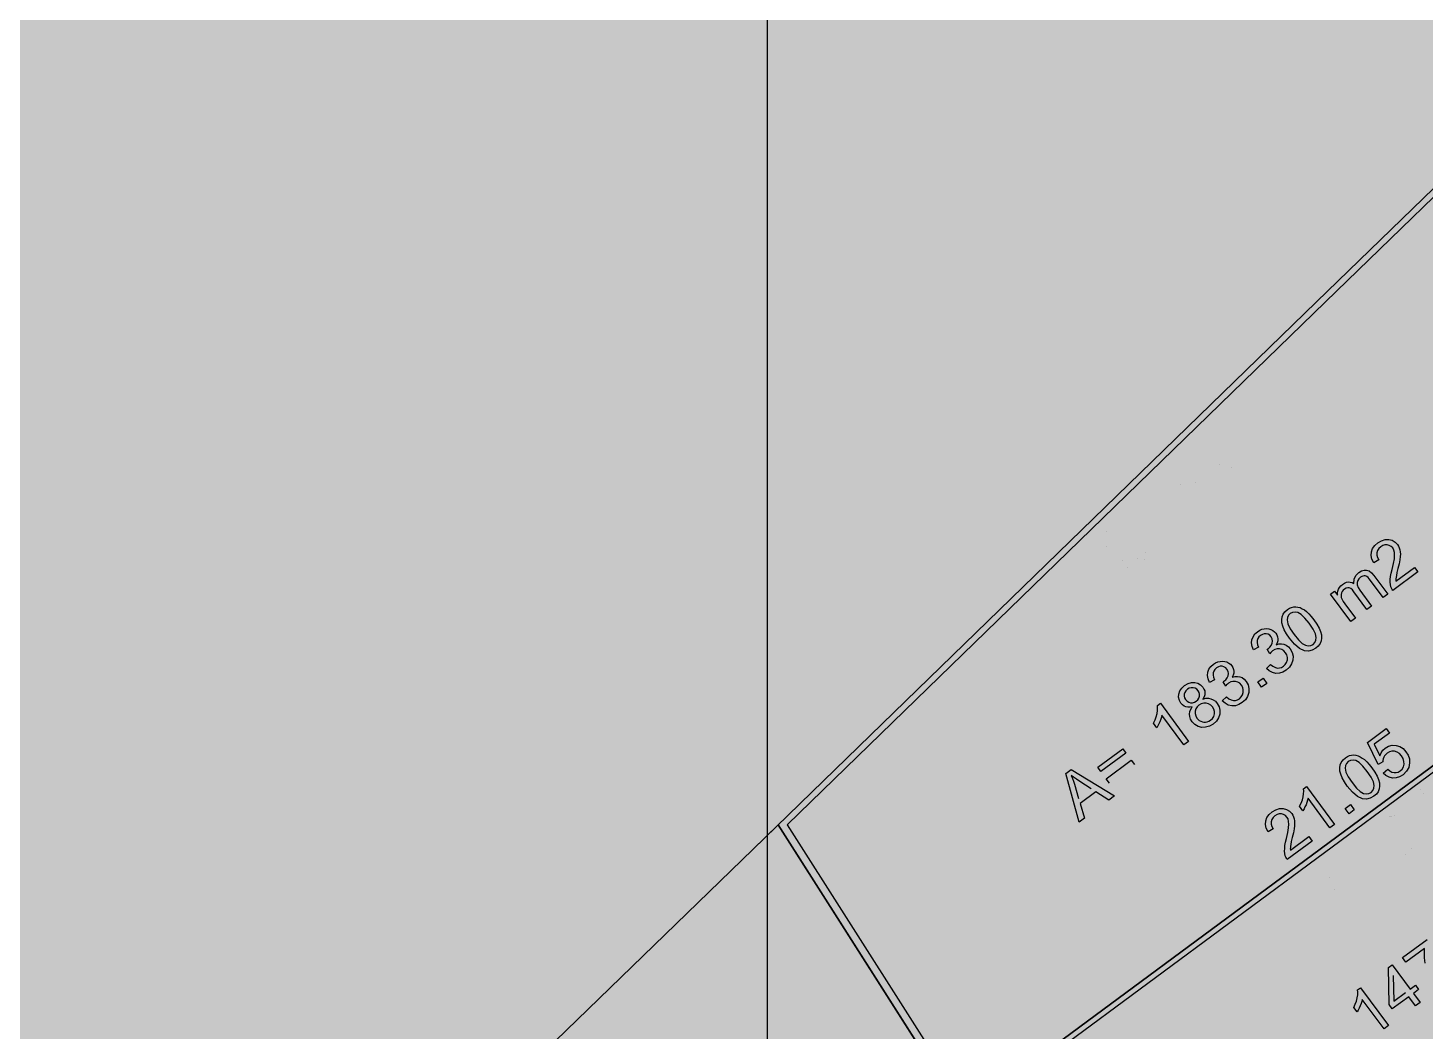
# Model space of a CAD drawing. Extents: x -5280327 to 29700, y -3925683 to 5564800.
# Drawn here: x 20442 to 21607, y 9360 to 10197 of the extents above; entities that cross this region are included whole.
import ezdxf

# ---------------------------------------------------------------- set-up
doc = ezdxf.new("R2010")
doc.units = 0
doc.linetypes.add('6', pattern=[2640.874023, 1320.437012, -1320.437012])
doc.layers.get('0').update_dxf_attribs({"linetype": 'CONTINUOUS'})
doc.layers.add('31_PREDIOS_TOTAL', color=7, linetype='CONTINUOUS')
doc.layers.add('LOTES', color=7, linetype='CONTINUOUS')

msp = doc.modelspace()

# ---------------------------------------------------------------- linework, layer by layer
at = {"color": 7, "linetype": '6', "const_width": 10343.1}
msp.add_lwpolyline([(0, 29405.6), (24528.3, 0)], dxfattribs=at)
msp.add_lwpolyline([(0, 29405.6), (24528.3, 0)], dxfattribs=at)
at = {"color": 7}
for points in [[(16936.7, 5592.6, 33050.6), (16964.5, 5610.3, 33050.6), (17311.3, 5926.8, 33050.6), (17748, 6338.1, 33050.6), (18321.3, 6882, 33050.6), (18647, 7191.7, 33050.6), (19214.3, 7737, 33050.6), (19611.6, 8127.2, 33050.6), (20142, 8640.1, 33050.6), (20598, 9076.8, 33050.6), (21046.7, 9511.8, 33050.6), (21516.5, 9968.5, 33050.6), (21996.1, 10433.3, 33050.6)], [(21221.1, 9291.5, 66160.9), (21884, 9781.8, 66160.9)]]:
    msp.add_polyline3d(points, dxfattribs=at)
at = {"layer": '31_PREDIOS_TOTAL', "color": 7, "const_width": 0.00153}
for points in [[(21445.5, 9823.8), (21439, 9830.5), (21426.8, 9818.7), (21423.7, 9821.8), (21418.9, 9852.5), (21421.7, 9855.2), (21439.4, 9837), (21443.2, 9840.7), (21446.2, 9837.5), (21442.4, 9833.8), (21449, 9827.1), (21445.5, 9823.8)], [(21423.6, 9846.3), (21427.1, 9825.1), (21435.9, 9833.7)], [(21423.7, 9802.6), (21417.2, 9809.3), (21405, 9797.5), (21401.9, 9800.6), (21397, 9831.3), (21399.9, 9834), (21417.5, 9815.8), (21421.3, 9819.5), (21424.4, 9816.3), (21420.6, 9812.6), (21427.2, 9805.9), (21423.7, 9802.6)], [(21401.8, 9825.1), (21405.3, 9803.9), (21414.1, 9812.5)], [(21392.9, 9772.7), (21389.5, 9769.3), (21368.1, 9791.3), (21368.1, 9791.3), (21368, 9789.6), (21367.6, 9787.7), (21367.1, 9785.7), (21367.1, 9785.7), (21366.5, 9783.7), (21365.9, 9782), (21365.2, 9780.4), (21362, 9783.8), (21362, 9783.8), (21362.9, 9786.5), (21363.5, 9789.3), (21363.9, 9792), (21363.9, 9792), (21363.9, 9794.5), (21363.7, 9796.8), (21363.3, 9798.7), (21365.5, 9800.9), (21392.9, 9772.7)], [(21403.7, 9783.1), (21399.9, 9787), (21403.8, 9790.9), (21407.6, 9786.9), (21403.7, 9783.1)], [(21373, 9759.8), (21376.2, 9756.4), (21357.6, 9738.4), (21357.6, 9738.4), (21356.9, 9739.2), (21356.2, 9740.2), (21355.7, 9741.2), (21355.7, 9741.2), (21355.1, 9743), (21354.6, 9745), (21354.4, 9747.1), (21354.4, 9747.1), (21354.3, 9749.6), (21354.4, 9752.5), (21354.7, 9755.8), (21354.7, 9755.8), (21355.2, 9760.7), (21355.3, 9764.7), (21355.2, 9767.7), (21355.2, 9767.7), (21354.7, 9770), (21353.8, 9771.9), (21352.7, 9773.4), (21352.7, 9773.4), (21351.3, 9774.6), (21349.7, 9775.3), (21347.9, 9775.5), (21347.9, 9775.5), (21346.1, 9775.2), (21344.3, 9774.4), (21342.7, 9773.2), (21342.7, 9773.2), (21341.3, 9771.5), (21340.5, 9769.7), (21340.2, 9767.8), (21340.2, 9767.8), (21340.4, 9765.9), (21341.3, 9764), (21342.7, 9762.2), (21338.8, 9759.1), (21338.8, 9759.1), (21336.9, 9762), (21335.8, 9764.9), (21335.7, 9767.8), (21335.7, 9767.8), (21336.3, 9770.7), (21337.8, 9773.5), (21340, 9776.1), (21340, 9776.1), (21342.8, 9778.3), (21345.6, 9779.6), (21348.6, 9780.1), (21348.6, 9780.1), (21351.5, 9779.7), (21354.1, 9778.6), (21356.4, 9776.8), (21356.4, 9776.8), (21357.4, 9775.6), (21358.2, 9774.3), (21358.9, 9772.8), (21358.9, 9772.8), (21359.4, 9771.2), (21359.7, 9769.3), (21359.9, 9767.2), (21359.9, 9767.2), (21359.9, 9764.6), (21359.8, 9761.2), (21359.4, 9757.1), (21359.4, 9757.1), (21359.1, 9753.7), (21358.9, 9751.3), (21358.9, 9749.7), (21358.9, 9749.7), (21358.9, 9748.5), (21359, 9747.4), (21359.2, 9746.4), (21373, 9759.8)], [(21607.4, 9543.7), (21606.7, 9542.5), (21606.7, 9542.5), (21606.2, 9541.2), (21606, 9539.9), (21606, 9538.5), (21602, 9536.3), (21593.1, 9554.7), (21608.7, 9566.3)], [(21611.5, 9562.6), (21598.9, 9553.3), (21603.5, 9543.6), (21603.5, 9543.6), (21604.6, 9546.1), (21606.1, 9548.3), (21607.9, 9550)], [(21576.4, 9518.4), (21576.4, 9518.4), (21573.9, 9521.9), (21572.1, 9525.2), (21570.9, 9528.2), (21570.9, 9528.2), (21570.2, 9531), (21570, 9533.5), (21570.4, 9536), (21570.4, 9536), (21571.3, 9538.2), (21572.7, 9540.2), (21574.7, 9542), (21574.7, 9542), (21576.4, 9543.1), (21578.2, 9543.9), (21579.9, 9544.3), (21579.9, 9544.3), (21581.7, 9544.4), (21583.5, 9544.2), (21585.3, 9543.7), (21585.3, 9543.7), (21587, 9542.9), (21588.8, 9541.8), (21590.7, 9540.5), (21590.7, 9540.5), (21592.6, 9538.7), (21594.7, 9536.4), (21596.9, 9533.5), (21596.9, 9533.5), (21599.3, 9530), (21601.1, 9526.7), (21602.4, 9523.8), (21602.4, 9523.8), (21603, 9521), (21603.2, 9518.4), (21602.9, 9516), (21602.9, 9516), (21602, 9513.7), (21600.5, 9511.7), (21598.5, 9509.9), (21598.5, 9509.9), (21595.4, 9508.2), (21592.2, 9507.5), (21588.9, 9507.9), (21588.9, 9507.9), (21584.9, 9509.8), (21580.7, 9513.2), (21576.4, 9518.4)], [(21580.3, 9521.3), (21583.9, 9516.9), (21587.1, 9513.9), (21589.8, 9512.3), (21589.8, 9512.3), (21592.1, 9511.9), (21594.3, 9512.1), (21596.1, 9513.1), (21596.1, 9513.1), (21597.6, 9514.6), (21598.5, 9516.6), (21598.7, 9519), (21598.7, 9519), (21598, 9522), (21596.1, 9525.9), (21592.9, 9530.6), (21592.9, 9530.6), (21589.3, 9535.1), (21586.2, 9538.1), (21583.5, 9539.6), (21583.5, 9539.6), (21581.1, 9540), (21579, 9539.8), (21577, 9538.8), (21577, 9538.8), (21575.6, 9537.3), (21574.7, 9535.5), (21574.5, 9533.4), (21574.5, 9533.4), (21575.2, 9530.1), (21577.1, 9526.1), (21580.3, 9521.3)], [(21606.2, 9529.2), (21610, 9532.5)], [(21608.5, 9527.1), (21606.2, 9529.2)], [(21565.7, 9486.5), (21561.8, 9483.6), (21543.6, 9508.2), (21543.6, 9508.2), (21543.3, 9506.6), (21542.7, 9504.8), (21541.9, 9502.9), (21541.9, 9502.9), (21541.1, 9501), (21540.2, 9499.3), (21539.3, 9497.9), (21536.6, 9501.6), (21536.6, 9501.6), (21537.8, 9504.2), (21538.8, 9506.8), (21539.5, 9509.5), (21539.5, 9509.5), (21539.9, 9512), (21540, 9514.2), (21539.8, 9516.2), (21542.3, 9518.1), (21565.7, 9486.5)], [(21577.8, 9495.4), (21574.5, 9499.8), (21578.9, 9503.1), (21582.2, 9498.7), (21577.8, 9495.4)], [(21544.3, 9476.3), (21547, 9472.6), (21526.2, 9457.2), (21526.2, 9457.2), (21525.5, 9458.2), (21525, 9459.2), (21524.7, 9460.3), (21524.7, 9460.3), (21524.3, 9462.1), (21524.1, 9464.2), (21524.1, 9466.3), (21524.1, 9466.3), (21524.4, 9468.8), (21524.9, 9471.6), (21525.6, 9474.8), (21525.6, 9474.8), (21526.8, 9479.7), (21527.4, 9483.6), (21527.6, 9486.6), (21527.6, 9486.6), (21527.5, 9489), (21526.9, 9491), (21526, 9492.6), (21526, 9492.6), (21524.7, 9493.9), (21523.2, 9494.8), (21521.5, 9495.3), (21521.5, 9495.3), (21519.6, 9495.3), (21517.8, 9494.7), (21516, 9493.7), (21516, 9493.7), (21514.4, 9492.2), (21513.4, 9490.6), (21512.8, 9488.7), (21512.8, 9488.7), (21512.8, 9486.8), (21513.4, 9484.8), (21514.5, 9482.8), (21510.3, 9480.3), (21510.3, 9480.3), (21508.8, 9483.4), (21508.1, 9486.4), (21508.3, 9489.3), (21508.3, 9489.3), (21509.4, 9492.1), (21511.2, 9494.6), (21513.8, 9497), (21513.8, 9497), (21516.8, 9498.8), (21519.8, 9499.7), (21522.8, 9499.7), (21522.8, 9499.7), (21525.6, 9499), (21528, 9497.6), (21530, 9495.5), (21530, 9495.5), (21530.9, 9494.2), (21531.5, 9492.7), (21532, 9491.2), (21532, 9491.2), (21532.3, 9489.5), (21532.4, 9487.6), (21532.3, 9485.4), (21532.3, 9485.4), (21532, 9482.8), (21531.3, 9479.5), (21530.4, 9475.5), (21530.4, 9475.5), (21529.7, 9472.2), (21529.2, 9469.8), (21528.9, 9468.2), (21528.9, 9468.2), (21528.8, 9467.1), (21528.8, 9466), (21528.8, 9464.9), (21544.3, 9476.3)]]:
    msp.add_lwpolyline(points, dxfattribs=at)
at = {"layer": '31_PREDIOS_TOTAL', "color": 7}
for points in [[(21598.1, 9746.9, 33030.9), (21600.8, 9743.2, 33030.9), (21580, 9727.8, 33030.9), (21580, 9727.8, 33030.9), (21579.4, 9728.7, 33030.9), (21578.9, 9729.7, 33030.9), (21578.5, 9730.8, 33030.9), (21578.5, 9730.8, 33030.9), (21578.1, 9732.7, 33030.9), (21577.9, 9734.7, 33030.9), (21577.9, 9736.9, 33030.9), (21577.9, 9736.9, 33030.9), (21578.2, 9739.3, 33030.9), (21578.7, 9742.1, 33030.9), (21579.5, 9745.4, 33030.9), (21579.5, 9745.4, 33030.9), (21580.6, 9750.2, 33030.9), (21581.3, 9754.2, 33030.9), (21581.5, 9757.2, 33030.9), (21581.5, 9757.2, 33030.9), (21581.3, 9759.5, 33030.9), (21580.8, 9761.5, 33030.9), (21579.9, 9763.2, 33030.9), (21579.9, 9763.2, 33030.9), (21578.6, 9764.5, 33030.9), (21577.1, 9765.4, 33030.9), (21575.4, 9765.8, 33030.9), (21575.4, 9765.8, 33030.9), (21573.5, 9765.8, 33030.9), (21571.7, 9765.3, 33030.9), (21569.9, 9764.2, 33030.9), (21569.9, 9764.2, 33030.9), (21568.3, 9762.8, 33030.9), (21567.2, 9761.1, 33030.9), (21566.7, 9759.3, 33030.9), (21566.7, 9759.3, 33030.9), (21566.7, 9757.3, 33030.9), (21567.2, 9755.4, 33030.9), (21568.4, 9753.4, 33030.9), (21564.1, 9750.8, 33030.9), (21564.1, 9750.8, 33030.9), (21562.6, 9754, 33030.9), (21562, 9757, 33030.9), (21562.2, 9759.9, 33030.9), (21562.2, 9759.9, 33030.9), (21563.2, 9762.7, 33030.9), (21565, 9765.2, 33030.9), (21567.6, 9767.5, 33030.9), (21567.6, 9767.5, 33030.9), (21570.6, 9769.3, 33030.9), (21573.7, 9770.2, 33030.9), (21576.7, 9770.3, 33030.9), (21576.7, 9770.3, 33030.9), (21579.5, 9769.6, 33030.9), (21581.9, 9768.1, 33030.9), (21583.9, 9766, 33030.9), (21583.9, 9766, 33030.9), (21584.7, 9764.7, 33030.9), (21585.4, 9763.3, 33030.9), (21585.9, 9761.7, 33030.9), (21585.9, 9761.7, 33030.9), (21586.2, 9760, 33030.9), (21586.3, 9758.1, 33030.9), (21586.1, 9756, 33030.9), (21586.1, 9756, 33030.9), (21585.8, 9753.4, 33030.9), (21585.2, 9750.1, 33030.9), (21584.3, 9746, 33030.9), (21584.3, 9746, 33030.9), (21583.5, 9742.8, 33030.9), (21583, 9740.4, 33030.9), (21582.7, 9738.8, 33030.9), (21582.7, 9738.8, 33030.9), (21582.6, 9737.6, 33030.9), (21582.6, 9736.5, 33030.9), (21582.6, 9735.5, 33030.9), (21598.1, 9746.9, 33030.9)], [(21544.9, 9701.9, 33030.9), (21528.1, 9724.7, 33030.9), (21531.5, 9727.2, 33030.9), (21533.9, 9724, 33030.9), (21533.9, 9724, 33030.9), (21533.9, 9725.7, 33030.9), (21534.2, 9727.3, 33030.9), (21534.8, 9728.9, 33030.9), (21534.8, 9728.9, 33030.9), (21535.6, 9730.3, 33030.9), (21536.7, 9731.7, 33030.9), (21538.1, 9732.9, 33030.9), (21538.1, 9732.9, 33030.9), (21539.7, 9733.9, 33030.9), (21541.4, 9734.6, 33030.9), (21543, 9734.9, 33030.9), (21543, 9734.9, 33030.9), (21544.6, 9734.8, 33030.9), (21546.1, 9734.4, 33030.9), (21547.5, 9733.6, 33030.9), (21547.5, 9733.6, 33030.9), (21547.8, 9737.3, 33030.9), (21549.2, 9740.4, 33030.9), (21551.6, 9742.8, 33030.9), (21551.6, 9742.8, 33030.9), (21553.8, 9744.2, 33030.9), (21556, 9744.8, 33030.9), (21558.2, 9744.8, 33030.9), (21558.2, 9744.8, 33030.9), (21560.3, 9744.1, 33030.9), (21562.3, 9742.6, 33030.9), (21564.3, 9740.4, 33030.9), (21575.8, 9724.7, 33030.9), (21572, 9721.9, 33030.9), (21561.4, 9736.2, 33030.9), (21561.4, 9736.2, 33030.9), (21560.3, 9737.6, 33030.9), (21559.4, 9738.6, 33030.9), (21558.5, 9739.3, 33030.9), (21558.5, 9739.3, 33030.9), (21557.8, 9739.7, 33030.9), (21556.9, 9739.9, 33030.9), (21556, 9739.9, 33030.9), (21556, 9739.9, 33030.9), (21555, 9739.8, 33030.9), (21554.1, 9739.4, 33030.9), (21553.2, 9738.9, 33030.9), (21553.2, 9738.9, 33030.9), (21551.8, 9737.6, 33030.9), (21550.9, 9736, 33030.9), (21550.4, 9734.3, 33030.9), (21550.4, 9734.3, 33030.9), (21550.4, 9732.4, 33030.9), (21551.2, 9730.3, 33030.9), (21552.6, 9728, 33030.9), (21562.3, 9714.7, 33030.9), (21558.5, 9711.9, 33030.9), (21547.5, 9726.7, 33030.9), (21547.5, 9726.7, 33030.9), (21546.3, 9728.2, 33030.9), (21545, 9729.3, 33030.9), (21543.7, 9729.9, 33030.9), (21543.7, 9729.9, 33030.9), (21542.4, 9730, 33030.9), (21541.1, 9729.7, 33030.9), (21539.7, 9728.9, 33030.9), (21539.7, 9728.9, 33030.9), (21538.7, 9728, 33030.9), (21537.9, 9727, 33030.9), (21537.3, 9725.8, 33030.9), (21537.3, 9725.8, 33030.9), (21536.9, 9724.5, 33030.9), (21536.9, 9723.2, 33030.9), (21537.1, 9721.8, 33030.9), (21537.1, 9721.8, 33030.9), (21537.7, 9720.3, 33030.9), (21538.7, 9718.5, 33030.9), (21540, 9716.6, 33030.9), (21548.8, 9704.7, 33030.9), (21544.9, 9701.9, 33030.9)], [(21493.8, 9688.1, 33030.9), (21493.8, 9688.1, 33030.9), (21491.3, 9691.7, 33030.9), (21489.5, 9695, 33030.9), (21488.3, 9698, 33030.9), (21488.3, 9698, 33030.9), (21487.6, 9700.7, 33030.9), (21487.5, 9703.3, 33030.9), (21487.8, 9705.7, 33030.9), (21487.8, 9705.7, 33030.9), (21488.7, 9708, 33030.9), (21490.1, 9710, 33030.9), (21492.2, 9711.8, 33030.9), (21492.2, 9711.8, 33030.9), (21493.9, 9712.9, 33030.9), (21495.6, 9713.6, 33030.9), (21497.4, 9714.1, 33030.9), (21497.4, 9714.1, 33030.9), (21499.1, 9714.2, 33030.9), (21500.9, 9714, 33030.9), (21502.7, 9713.5, 33030.9), (21502.7, 9713.5, 33030.9), (21504.5, 9712.6, 33030.9), (21506.3, 9711.6, 33030.9), (21508.1, 9710.2, 33030.9), (21508.1, 9710.2, 33030.9), (21510, 9708.4, 33030.9), (21512.1, 9706.1, 33030.9), (21514.3, 9703.3, 33030.9), (21514.3, 9703.3, 33030.9), (21516.7, 9699.7, 33030.9), (21518.6, 9696.5, 33030.9), (21519.8, 9693.5, 33030.9), (21519.8, 9693.5, 33030.9), (21520.5, 9690.7, 33030.9), (21520.6, 9688.1, 33030.9), (21520.3, 9685.7, 33030.9), (21520.3, 9685.7, 33030.9), (21519.4, 9683.5, 33030.9), (21517.9, 9681.4, 33030.9), (21515.9, 9679.6, 33030.9), (21515.9, 9679.6, 33030.9), (21512.8, 9677.9, 33030.9), (21509.6, 9677.2, 33030.9), (21506.3, 9677.6, 33030.9), (21506.3, 9677.6, 33030.9), (21502.3, 9679.5, 33030.9), (21498.1, 9683, 33030.9), (21493.8, 9688.1, 33030.9)], [(21497.7, 9691.1, 33030.9), (21501.3, 9686.6, 33030.9), (21504.5, 9683.6, 33030.9), (21507.2, 9682.1, 33030.9), (21507.2, 9682.1, 33030.9), (21509.5, 9681.6, 33030.9), (21511.7, 9681.8, 33030.9), (21513.6, 9682.8, 33030.9), (21513.6, 9682.8, 33030.9), (21515, 9684.3, 33030.9), (21515.9, 9686.3, 33030.9), (21516.1, 9688.7, 33030.9), (21516.1, 9688.7, 33030.9), (21515.5, 9691.7, 33030.9), (21513.5, 9695.6, 33030.9), (21510.3, 9700.4, 33030.9), (21510.3, 9700.4, 33030.9), (21506.7, 9704.8, 33030.9), (21503.6, 9707.8, 33030.9), (21500.9, 9709.3, 33030.9), (21500.9, 9709.3, 33030.9), (21498.5, 9709.8, 33030.9), (21496.4, 9709.5, 33030.9), (21494.5, 9708.6, 33030.9), (21494.5, 9708.6, 33030.9), (21493, 9707.1, 33030.9), (21492.1, 9705.3, 33030.9), (21491.9, 9703.2, 33030.9), (21491.9, 9703.2, 33030.9), (21492.6, 9699.9, 33030.9), (21494.5, 9695.8, 33030.9), (21497.7, 9691.1, 33030.9)], [(21474.6, 9662.8, 33030.9), (21478.1, 9666.2, 33030.9), (21478.1, 9666.2, 33030.9), (21480.1, 9664.6, 33030.9), (21482.1, 9663.6, 33030.9), (21483.9, 9663.1, 33030.9), (21483.9, 9663.1, 33030.9), (21485.6, 9663.2, 33030.9), (21487.3, 9663.7, 33030.9), (21488.9, 9664.6, 33030.9), (21488.9, 9664.6, 33030.9), (21490.4, 9666.1, 33030.9), (21491.5, 9667.8, 33030.9), (21492.1, 9669.9, 33030.9), (21492.1, 9669.9, 33030.9), (21492.1, 9672, 33030.9), (21491.6, 9674, 33030.9), (21490.5, 9675.9, 33030.9), (21490.5, 9675.9, 33030.9), (21489.1, 9677.5, 33030.9), (21487.4, 9678.5, 33030.9), (21485.5, 9679.1, 33030.9), (21485.5, 9679.1, 33030.9), (21483.5, 9679.1, 33030.9), (21481.6, 9678.6, 33030.9), (21479.8, 9677.5, 33030.9), (21479.8, 9677.5, 33030.9), (21479.1, 9676.9, 33030.9), (21478.3, 9676.1, 33030.9), (21477.4, 9675.1, 33030.9), (21475.3, 9678.8, 33030.9), (21475.3, 9678.8, 33030.9), (21475.6, 9678.9, 33030.9), (21475.8, 9679.1, 33030.9), (21476, 9679.2, 33030.9), (21476, 9679.2, 33030.9), (21477.5, 9680.5, 33030.9), (21478.6, 9682, 33030.9), (21479.5, 9683.8, 33030.9), (21479.5, 9683.8, 33030.9), (21479.8, 9685.6, 33030.9), (21479.5, 9687.4, 33030.9), (21478.5, 9689.2, 33030.9), (21478.5, 9689.2, 33030.9), (21477.4, 9690.4, 33030.9), (21476, 9691.3, 33030.9), (21474.5, 9691.7, 33030.9), (21474.5, 9691.7, 33030.9), (21472.8, 9691.7, 33030.9), (21471.3, 9691.2, 33030.9), (21469.7, 9690.3, 33030.9), (21469.7, 9690.3, 33030.9), (21468.4, 9689.1, 33030.9), (21467.5, 9687.7, 33030.9), (21467, 9686.1, 33030.9), (21467, 9686.1, 33030.9), (21466.9, 9684.4, 33030.9), (21467.3, 9682.5, 33030.9), (21468.2, 9680.4, 33030.9), (21463.8, 9678.3, 33030.9), (21463.8, 9678.3, 33030.9), (21462.7, 9681.2, 33030.9), (21462.3, 9684, 33030.9), (21462.6, 9686.7, 33030.9), (21462.6, 9686.7, 33030.9), (21463.6, 9689.2, 33030.9), (21465.1, 9691.5, 33030.9), (21467.3, 9693.4, 33030.9), (21467.3, 9693.4, 33030.9), (21469.1, 9694.6, 33030.9), (21470.9, 9695.4, 33030.9), (21472.9, 9695.8, 33030.9), (21472.9, 9695.8, 33030.9), (21474.8, 9696, 33030.9), (21476.7, 9695.8, 33030.9), (21478.4, 9695.3, 33030.9), (21478.4, 9695.3, 33030.9), (21480, 9694.4, 33030.9), (21481.4, 9693.4, 33030.9), (21482.6, 9692.1, 33030.9), (21482.6, 9692.1, 33030.9), (21483.4, 9690.7, 33030.9), (21484, 9689.1, 33030.9), (21484.2, 9687.5, 33030.9), (21484.2, 9687.5, 33030.9), (21484.1, 9685.9, 33030.9), (21483.7, 9684.2, 33030.9), (21482.9, 9682.5, 33030.9), (21482.9, 9682.5, 33030.9), (21485.1, 9683.2, 33030.9), (21487.2, 9683.3, 33030.9), (21489.2, 9683, 33030.9), (21489.2, 9683, 33030.9), (21491.2, 9682.2, 33030.9), (21493, 9680.9, 33030.9), (21494.5, 9679.1, 33030.9), (21494.5, 9679.1, 33030.9), (21496.1, 9676.2, 33030.9), (21496.9, 9673.1, 33030.9), (21496.7, 9669.8, 33030.9), (21496.7, 9669.8, 33030.9), (21495.7, 9666.6, 33030.9), (21493.9, 9663.8, 33030.9), (21491.2, 9661.4, 33030.9), (21491.2, 9661.4, 33030.9), (21488.4, 9659.7, 33030.9), (21485.5, 9658.8, 33030.9), (21482.5, 9658.7, 33030.9), (21482.5, 9658.7, 33030.9), (21479.6, 9659.4, 33030.9), (21477, 9660.8, 33030.9), (21474.6, 9662.8, 33030.9)], [(21437.9, 9635.7, 33030.9), (21441.4, 9639.1, 33030.9), (21441.4, 9639.1, 33030.9), (21443.4, 9637.5, 33030.9), (21445.4, 9636.5, 33030.9), (21447.2, 9636, 33030.9), (21447.2, 9636, 33030.9), (21448.9, 9636.1, 33030.9), (21450.6, 9636.6, 33030.9), (21452.2, 9637.5, 33030.9), (21452.2, 9637.5, 33030.9), (21453.7, 9639, 33030.9), (21454.8, 9640.7, 33030.9), (21455.4, 9642.8, 33030.9), (21455.4, 9642.8, 33030.9), (21455.4, 9644.9, 33030.9), (21454.9, 9646.9, 33030.9), (21453.8, 9648.8, 33030.9), (21453.8, 9648.8, 33030.9), (21452.4, 9650.4, 33030.9), (21450.7, 9651.4, 33030.9), (21448.8, 9652, 33030.9), (21448.8, 9652, 33030.9), (21446.8, 9652, 33030.9), (21444.9, 9651.5, 33030.9), (21443.1, 9650.4, 33030.9), (21443.1, 9650.4, 33030.9), (21442.3, 9649.8, 33030.9), (21441.5, 9649, 33030.9), (21440.7, 9648, 33030.9), (21438.6, 9651.7, 33030.9), (21438.6, 9651.7, 33030.9), (21438.9, 9651.8, 33030.9), (21439.1, 9652, 33030.9), (21439.3, 9652.1, 33030.9), (21439.3, 9652.1, 33030.9), (21440.8, 9653.4, 33030.9), (21441.9, 9654.9, 33030.9), (21442.8, 9656.7, 33030.9), (21442.8, 9656.7, 33030.9), (21443.1, 9658.5, 33030.9), (21442.8, 9660.3, 33030.9), (21441.8, 9662.1, 33030.9), (21441.8, 9662.1, 33030.9), (21440.7, 9663.3, 33030.9), (21439.3, 9664.2, 33030.9), (21437.8, 9664.6, 33030.9), (21437.8, 9664.6, 33030.9), (21436.1, 9664.6, 33030.9), (21434.6, 9664.1, 33030.9), (21433, 9663.2, 33030.9), (21433, 9663.2, 33030.9), (21431.7, 9662, 33030.9), (21430.8, 9660.6, 33030.9), (21430.3, 9659, 33030.9), (21430.3, 9659, 33030.9), (21430.2, 9657.3, 33030.9), (21430.6, 9655.4, 33030.9), (21431.5, 9653.3, 33030.9), (21427.1, 9651.2, 33030.9), (21427.1, 9651.2, 33030.9), (21426, 9654.1, 33030.9), (21425.6, 9656.9, 33030.9), (21425.9, 9659.6, 33030.9), (21425.9, 9659.6, 33030.9), (21426.8, 9662.1, 33030.9), (21428.4, 9664.4, 33030.9), (21430.6, 9666.3, 33030.9), (21430.6, 9666.3, 33030.9), (21432.3, 9667.5, 33030.9), (21434.2, 9668.3, 33030.9), (21436.1, 9668.7, 33030.9), (21436.1, 9668.7, 33030.9), (21438.1, 9668.9, 33030.9), (21439.9, 9668.7, 33030.9), (21441.7, 9668.2, 33030.9), (21441.7, 9668.2, 33030.9), (21443.3, 9667.3, 33030.9), (21444.7, 9666.3, 33030.9), (21445.8, 9665, 33030.9), (21445.8, 9665, 33030.9), (21446.7, 9663.5, 33030.9), (21447.2, 9662, 33030.9), (21447.5, 9660.4, 33030.9), (21447.5, 9660.4, 33030.9), (21447.4, 9658.8, 33030.9), (21447, 9657.1, 33030.9), (21446.2, 9655.4, 33030.9), (21446.2, 9655.4, 33030.9), (21448.4, 9656.1, 33030.9), (21450.5, 9656.2, 33030.9), (21452.5, 9655.9, 33030.9), (21452.5, 9655.9, 33030.9), (21454.5, 9655.1, 33030.9), (21456.2, 9653.8, 33030.9), (21457.8, 9652, 33030.9), (21457.8, 9652, 33030.9), (21459.4, 9649.1, 33030.9), (21460.1, 9646, 33030.9), (21460, 9642.7, 33030.9), (21460, 9642.7, 33030.9), (21459, 9639.5, 33030.9), (21457.2, 9636.7, 33030.9), (21454.5, 9634.3, 33030.9), (21454.5, 9634.3, 33030.9), (21451.7, 9632.6, 33030.9), (21448.8, 9631.7, 33030.9), (21445.8, 9631.6, 33030.9), (21445.8, 9631.6, 33030.9), (21442.9, 9632.3, 33030.9), (21440.3, 9633.7, 33030.9), (21437.9, 9635.7, 33030.9)], [(21470.7, 9647.1, 33030.9), (21467.4, 9651.5, 33030.9), (21471.9, 9654.7, 33030.9), (21475.1, 9650.3, 33030.9), (21470.7, 9647.1, 33030.9)], [(21412.9, 9630.8, 33030.9), (21412.9, 9630.8, 33030.9), (21410.9, 9630.4, 33030.9), (21409.1, 9630.4, 33030.9), (21407.5, 9630.7, 33030.9), (21407.5, 9630.7, 33030.9), (21406, 9631.4, 33030.9), (21404.6, 9632.4, 33030.9), (21403.4, 9633.8, 33030.9), (21403.4, 9633.8, 33030.9), (21402.1, 9636.1, 33030.9), (21401.5, 9638.7, 33030.9), (21401.6, 9641.4, 33030.9), (21401.6, 9641.4, 33030.9), (21402.5, 9644, 33030.9), (21404.1, 9646.4, 33030.9), (21406.5, 9648.6, 33030.9), (21406.5, 9648.6, 33030.9), (21409.3, 9650.2, 33030.9), (21412.1, 9651, 33030.9), (21414.9, 9651.1, 33030.9), (21414.9, 9651.1, 33030.9), (21417.6, 9650.4, 33030.9), (21419.8, 9649.1, 33030.9), (21421.7, 9647.1, 33030.9), (21421.7, 9647.1, 33030.9), (21422.6, 9645.6, 33030.9), (21423.2, 9644, 33030.9), (21423.4, 9642.4, 33030.9), (21423.4, 9642.4, 33030.9), (21423.2, 9640.8, 33030.9), (21422.7, 9639.1, 33030.9), (21421.7, 9637.3, 33030.9), (21421.7, 9637.3, 33030.9), (21424.1, 9637.9, 33030.9), (21426.3, 9638, 33030.9), (21428.4, 9637.5, 33030.9), (21428.4, 9637.5, 33030.9), (21430.4, 9636.7, 33030.9), (21432.1, 9635.4, 33030.9), (21433.6, 9633.6, 33030.9), (21433.6, 9633.6, 33030.9), (21435.2, 9630.8, 33030.9), (21435.9, 9627.9, 33030.9), (21435.8, 9624.7, 33030.9), (21435.8, 9624.7, 33030.9), (21434.8, 9621.6, 33030.9), (21433, 9618.9, 33030.9), (21430.3, 9616.4, 33030.9), (21430.3, 9616.4, 33030.9), (21427.2, 9614.6, 33030.9), (21424, 9613.7, 33030.9), (21420.7, 9613.6, 33030.9), (21420.7, 9613.6, 33030.9), (21417.7, 9614.5, 33030.9), (21415, 9616, 33030.9), (21412.8, 9618.4, 33030.9), (21412.8, 9618.4, 33030.9), (21411.5, 9620.5, 33030.9), (21410.8, 9622.6, 33030.9), (21410.6, 9624.7, 33030.9), (21410.6, 9624.7, 33030.9), (21410.8, 9626.8, 33030.9), (21411.6, 9628.9, 33030.9), (21412.9, 9630.8, 33030.9)], [(21407.3, 9636.8, 33030.9), (21408.5, 9635.5, 33030.9), (21409.9, 9634.7, 33030.9), (21411.4, 9634.2, 33030.9), (21411.4, 9634.2, 33030.9), (21413.1, 9634.2, 33030.9), (21414.7, 9634.6, 33030.9), (21416.2, 9635.6, 33030.9), (21416.2, 9635.6, 33030.9), (21417.5, 9636.7, 33030.9), (21418.4, 9638.1, 33030.9), (21418.8, 9639.7, 33030.9), (21418.8, 9639.7, 33030.9), (21418.9, 9641.3, 33030.9), (21418.5, 9642.8, 33030.9), (21417.7, 9644.2, 33030.9), (21417.7, 9644.2, 33030.9), (21416.6, 9645.4, 33030.9), (21415.2, 9646.2, 33030.9), (21413.6, 9646.7, 33030.9), (21413.6, 9646.7, 33030.9), (21412, 9646.7, 33030.9), (21410.4, 9646.3, 33030.9), (21408.9, 9645.4, 33030.9), (21408.9, 9645.4, 33030.9), (21407.6, 9644.2, 33030.9), (21406.7, 9642.8, 33030.9), (21406.2, 9641.3, 33030.9), (21406.2, 9641.3, 33030.9), (21406.2, 9639.7, 33030.9), (21406.5, 9638.2, 33030.9), (21407.3, 9636.8, 33030.9)], [(21409.7, 9602, 33030.9), (21405.8, 9599.2, 33030.9), (21387.6, 9623.8, 33030.9), (21387.6, 9623.8, 33030.9), (21387.2, 9622.2, 33030.9), (21386.7, 9620.4, 33030.9), (21385.9, 9618.4, 33030.9), (21385.9, 9618.4, 33030.9), (21385, 9616.6, 33030.9), (21384.2, 9614.9, 33030.9), (21383.3, 9613.4, 33030.9), (21380.5, 9617.2, 33030.9), (21380.5, 9617.2, 33030.9), (21381.8, 9619.8, 33030.9), (21382.8, 9622.4, 33030.9), (21383.5, 9625.1, 33030.9), (21383.5, 9625.1, 33030.9), (21383.9, 9627.6, 33030.9), (21384, 9629.8, 33030.9), (21383.8, 9631.8, 33030.9), (21386.3, 9633.7, 33030.9), (21409.7, 9602, 33030.9)], [(21416.8, 9621.3, 33030.9), (21417.7, 9620.3, 33030.9), (21418.7, 9619.4, 33030.9), (21419.9, 9618.7, 33030.9), (21419.9, 9618.7, 33030.9), (21421.3, 9618.2, 33030.9), (21422.6, 9618, 33030.9), (21424, 9618, 33030.9), (21424, 9618, 33030.9), (21425.4, 9618.3, 33030.9), (21426.8, 9618.9, 33030.9), (21428, 9619.6, 33030.9), (21428, 9619.6, 33030.9), (21429.6, 9621.1, 33030.9), (21430.7, 9622.8, 33030.9), (21431.3, 9624.8, 33030.9), (21431.3, 9624.8, 33030.9), (21431.3, 9626.8, 33030.9), (21430.8, 9628.8, 33030.9), (21429.7, 9630.7, 33030.9), (21429.7, 9630.7, 33030.9), (21428.2, 9632.3, 33030.9), (21426.5, 9633.4, 33030.9), (21424.4, 9633.9, 33030.9), (21424.4, 9633.9, 33030.9), (21422.4, 9633.9, 33030.9), (21420.4, 9633.4, 33030.9), (21418.4, 9632.3, 33030.9), (21418.4, 9632.3, 33030.9), (21416.9, 9630.8, 33030.9), (21415.8, 9629.1, 33030.9), (21415.3, 9627.2, 33030.9), (21415.3, 9627.2, 33030.9), (21415.2, 9625.1, 33030.9), (21415.7, 9623.2, 33030.9), (21416.8, 9621.3, 33030.9)], [(21572, 9575.5, 33030.9), (21575.8, 9578.8, 33030.9), (21575.8, 9578.8, 33030.9), (21577.5, 9577.3, 33030.9), (21579.3, 9576.4, 33030.9), (21581.2, 9575.9, 33030.9), (21581.2, 9575.9, 33030.9), (21582.9, 9575.9, 33030.9), (21584.6, 9576.4, 33030.9), (21586.2, 9577.3, 33030.9), (21586.2, 9577.3, 33030.9), (21587.8, 9578.9, 33030.9), (21588.9, 9580.7, 33030.9), (21589.4, 9582.9, 33030.9), (21589.4, 9582.9, 33030.9), (21589.3, 9585.3, 33030.9), (21588.6, 9587.6, 33030.9), (21587.2, 9590, 33030.9), (21587.2, 9590, 33030.9), (21585.5, 9591.9, 33030.9), (21583.6, 9593.1, 33030.9), (21581.5, 9593.8, 33030.9), (21581.5, 9593.8, 33030.9), (21579.3, 9593.9, 33030.9), (21577.2, 9593.3, 33030.9), (21575.2, 9592.1, 33030.9), (21575.2, 9592.1, 33030.9), (21574.1, 9591.1, 33030.9), (21573.1, 9590, 33030.9), (21572.4, 9588.8, 33030.9), (21572.4, 9588.8, 33030.9), (21572, 9587.5, 33030.9), (21571.7, 9586.1, 33030.9), (21571.7, 9584.8, 33030.9), (21567.7, 9582.6, 33030.9), (21558.8, 9601, 33030.9), (21574.5, 9612.6, 33030.9), (21577.2, 9608.9, 33030.9), (21564.6, 9599.6, 33030.9), (21569.2, 9589.9, 33030.9), (21569.2, 9589.9, 33030.9), (21570.3, 9592.4, 33030.9), (21571.8, 9594.6, 33030.9), (21573.7, 9596.3, 33030.9), (21573.7, 9596.3, 33030.9), (21576.5, 9597.9, 33030.9), (21579.6, 9598.7, 33030.9), (21582.8, 9598.6, 33030.9), (21582.8, 9598.6, 33030.9), (21585.9, 9597.7, 33030.9), (21588.6, 9595.9, 33030.9), (21591, 9593.3, 33030.9), (21591, 9593.3, 33030.9), (21592.8, 9590.4, 33030.9), (21593.8, 9587.3, 33030.9), (21594, 9584.1, 33030.9), (21594, 9584.1, 33030.9), (21593.3, 9580.3, 33030.9), (21591.5, 9577, 33030.9), (21588.6, 9574.2, 33030.9), (21588.6, 9574.2, 33030.9), (21585.7, 9572.4, 33030.9), (21582.8, 9571.5, 33030.9), (21579.8, 9571.4, 33030.9), (21579.8, 9571.4, 33030.9), (21576.9, 9572, 33030.9), (21574.3, 9573.4, 33030.9), (21572, 9575.5, 33030.9)], [(21357.5, 9592.2, 33030.9), (21336.7, 9576.8, 33030.9), (21334.1, 9580.4, 33030.9), (21354.9, 9595.8, 33030.9), (21357.5, 9592.2, 33030.9)], [(21343.8, 9567.2, 33030.9), (21341.1, 9570.8, 33030.9), (21361.9, 9586.2, 33030.9), (21364.6, 9582.6, 33030.9)], [(21542.1, 9564.7, 33030.9), (21542.1, 9564.7, 33030.9), (21539.7, 9568.2, 33030.9), (21537.8, 9571.5, 33030.9), (21536.6, 9574.5, 33030.9), (21536.6, 9574.5, 33030.9), (21535.9, 9577.2, 33030.9), (21535.8, 9579.8, 33030.9), (21536.1, 9582.3, 33030.9), (21536.1, 9582.3, 33030.9), (21537, 9584.5, 33030.9), (21538.5, 9586.5, 33030.9), (21540.5, 9588.3, 33030.9), (21540.5, 9588.3, 33030.9), (21542.2, 9589.4, 33030.9), (21543.9, 9590.2, 33030.9), (21545.7, 9590.6, 33030.9), (21545.7, 9590.6, 33030.9), (21547.5, 9590.7, 33030.9), (21549.2, 9590.5, 33030.9), (21551, 9590, 33030.9), (21551, 9590, 33030.9), (21552.8, 9589.2, 33030.9), (21554.6, 9588.1, 33030.9), (21556.4, 9586.8, 33030.9), (21556.4, 9586.8, 33030.9), (21558.3, 9585, 33030.9), (21560.4, 9582.7, 33030.9), (21562.6, 9579.8, 33030.9), (21562.6, 9579.8, 33030.9), (21565.1, 9576.3, 33030.9), (21566.9, 9573, 33030.9), (21568.1, 9570.1, 33030.9), (21568.1, 9570.1, 33030.9), (21568.8, 9567.3, 33030.9), (21569, 9564.7, 33030.9), (21568.6, 9562.3, 33030.9), (21568.6, 9562.3, 33030.9), (21567.7, 9560, 33030.9), (21566.3, 9558, 33030.9), (21564.3, 9556.2, 33030.9), (21564.3, 9556.2, 33030.9), (21561.2, 9554.5, 33030.9), (21558, 9553.8, 33030.9), (21554.7, 9554.2, 33030.9), (21554.7, 9554.2, 33030.9), (21550.6, 9556, 33030.9), (21546.4, 9559.5, 33030.9), (21542.1, 9564.7, 33030.9)], [(21546.1, 9567.6, 33030.9), (21549.7, 9563.1, 33030.9), (21552.8, 9560.2, 33030.9), (21555.5, 9558.6, 33030.9), (21555.5, 9558.6, 33030.9), (21557.9, 9558.2, 33030.9), (21560, 9558.4, 33030.9), (21561.9, 9559.4, 33030.9), (21561.9, 9559.4, 33030.9), (21563.4, 9560.9, 33030.9), (21564.2, 9562.9, 33030.9), (21564.5, 9565.2, 33030.9), (21564.5, 9565.2, 33030.9), (21563.8, 9568.3, 33030.9), (21561.9, 9572.2, 33030.9), (21558.7, 9576.9, 33030.9), (21558.7, 9576.9, 33030.9), (21555.1, 9581.4, 33030.9), (21551.9, 9584.4, 33030.9), (21549.2, 9585.9, 33030.9), (21549.2, 9585.9, 33030.9), (21546.9, 9586.3, 33030.9), (21544.7, 9586.1, 33030.9), (21542.8, 9585.1, 33030.9), (21542.8, 9585.1, 33030.9), (21541.3, 9583.6, 33030.9), (21540.5, 9581.8, 33030.9), (21540.2, 9579.7, 33030.9), (21540.2, 9579.7, 33030.9), (21540.9, 9576.4, 33030.9), (21542.9, 9572.4, 33030.9), (21546.1, 9567.6, 33030.9)], [(21318.5, 9534.7, 33030.9), (21307.4, 9575.2, 33030.9), (21311.9, 9578.5, 33030.9), (21348, 9556.5, 33030.9), (21343.3, 9553, 33030.9), (21332.5, 9559.8, 33030.9), (21319.4, 9550.1, 33030.9), (21323, 9538, 33030.9), (21318.5, 9534.7, 33030.9)], [(21328.7, 9562.3, 33030.9), (21319, 9568.6, 33030.9), (21319, 9568.6, 33030.9), (21316.3, 9570.4, 33030.9), (21313.9, 9572, 33030.9), (21312, 9573.5, 33030.9), (21312, 9573.5, 33030.9), (21313, 9571.1, 33030.9), (21313.9, 9568.7, 33030.9), (21314.7, 9566.2, 33030.9), (21318.1, 9554.4, 33030.9)], [(21531.5, 9532.8, 33030.9), (21527.6, 9529.9, 33030.9), (21509.4, 9554.5, 33030.9), (21509.4, 9554.5, 33030.9), (21509, 9552.9, 33030.9), (21508.4, 9551.1, 33030.9), (21507.7, 9549.2, 33030.9), (21507.7, 9549.2, 33030.9), (21506.8, 9547.3, 33030.9), (21506, 9545.6, 33030.9), (21505.1, 9544.2, 33030.9), (21502.3, 9547.9, 33030.9), (21502.3, 9547.9, 33030.9), (21503.6, 9550.5, 33030.9), (21504.6, 9553.1, 33030.9), (21505.3, 9555.8, 33030.9), (21505.3, 9555.8, 33030.9), (21505.7, 9558.3, 33030.9), (21505.8, 9560.5, 33030.9), (21505.6, 9562.5, 33030.9), (21508.1, 9564.4, 33030.9), (21531.5, 9532.8, 33030.9)], [(21543.5, 9541.7, 33030.9), (21540.3, 9546.1, 33030.9), (21544.7, 9549.3, 33030.9), (21547.9, 9544.9, 33030.9), (21543.5, 9541.7, 33030.9)], [(21510, 9522.6, 33030.9), (21512.8, 9518.9, 33030.9), (21492, 9503.5, 33030.9), (21492, 9503.5, 33030.9), (21491.3, 9504.5, 33030.9), (21490.8, 9505.5, 33030.9), (21490.4, 9506.5, 33030.9), (21490.4, 9506.5, 33030.9), (21490, 9508.4, 33030.9), (21489.8, 9510.4, 33030.9), (21489.9, 9512.6, 33030.9), (21489.9, 9512.6, 33030.9), (21490.1, 9515.1, 33030.9), (21490.6, 9517.9, 33030.9), (21491.4, 9521.1, 33030.9), (21491.4, 9521.1, 33030.9), (21492.5, 9526, 33030.9), (21493.2, 9529.9, 33030.9), (21493.4, 9532.9, 33030.9), (21493.4, 9532.9, 33030.9), (21493.2, 9535.3, 33030.9), (21492.7, 9537.3, 33030.9), (21491.8, 9538.9, 33030.9), (21491.8, 9538.9, 33030.9), (21490.5, 9540.2, 33030.9), (21489, 9541.1, 33030.9), (21487.3, 9541.6, 33030.9), (21487.3, 9541.6, 33030.9), (21485.4, 9541.6, 33030.9), (21483.6, 9541, 33030.9), (21481.8, 9540, 33030.9), (21481.8, 9540, 33030.9), (21480.2, 9538.5, 33030.9), (21479.1, 9536.8, 33030.9), (21478.6, 9535, 33030.9), (21478.6, 9535, 33030.9), (21478.6, 9533, 33030.9), (21479.1, 9531.1, 33030.9), (21480.3, 9529.1, 33030.9), (21476, 9526.6, 33030.9), (21476, 9526.6, 33030.9), (21474.5, 9529.7, 33030.9), (21473.9, 9532.7, 33030.9), (21474.1, 9535.6, 33030.9), (21474.1, 9535.6, 33030.9), (21475.1, 9538.4, 33030.9), (21476.9, 9540.9, 33030.9), (21479.5, 9543.2, 33030.9), (21479.5, 9543.2, 33030.9), (21482.5, 9545, 33030.9), (21485.5, 9546, 33030.9), (21488.6, 9546, 33030.9), (21488.6, 9546, 33030.9), (21491.4, 9545.3, 33030.9), (21493.8, 9543.9, 33030.9), (21495.8, 9541.8, 33030.9), (21495.8, 9541.8, 33030.9), (21496.6, 9540.4, 33030.9), (21497.3, 9539, 33030.9), (21497.8, 9537.5, 33030.9), (21497.8, 9537.5, 33030.9), (21498.1, 9535.8, 33030.9), (21498.2, 9533.9, 33030.9), (21498.1, 9531.7, 33030.9), (21498.1, 9531.7, 33030.9), (21497.7, 9529.1, 33030.9), (21497.1, 9525.8, 33030.9), (21496.2, 9521.8, 33030.9), (21496.2, 9521.8, 33030.9), (21495.4, 9518.5, 33030.9), (21494.9, 9516.1, 33030.9), (21494.7, 9514.5, 33030.9), (21494.7, 9514.5, 33030.9), (21494.6, 9513.4, 33030.9), (21494.5, 9512.3, 33030.9), (21494.6, 9511.2, 33030.9), (21510, 9522.6, 33030.9)], [(21591, 9418, 33030.9), (21588.2, 9421.7, 33030.9), (21608.6, 9436.7, 33030.9)], [(21606.9, 9417, 33030.9), (21606.4, 9421.4, 33030.9), (21606.3, 9425.5, 33030.9), (21606.4, 9429.4, 33030.9), (21591, 9418, 33030.9)], [(21598.9, 9381.5, 33030.9), (21593.3, 9389, 33030.9), (21579.6, 9378.9, 33030.9), (21577, 9382.5, 33030.9), (21576.3, 9413.5, 33030.9), (21579.5, 9415.8, 33030.9), (21594.5, 9395.4, 33030.9), (21598.8, 9398.6, 33030.9), (21601.4, 9395, 33030.9), (21597.2, 9391.9, 33030.9), (21602.7, 9384.3, 33030.9), (21598.9, 9381.5, 33030.9)], [(21580.2, 9406.8, 33030.9), (21580.8, 9385.3, 33030.9), (21590.7, 9392.6, 33030.9)], [(21576.5, 9365, 33030.9), (21572.7, 9362.2, 33030.9), (21554.5, 9386.8, 33030.9), (21554.5, 9386.8, 33030.9), (21554.1, 9385.2, 33030.9), (21553.5, 9383.4, 33030.9), (21552.8, 9381.4, 33030.9), (21552.8, 9381.4, 33030.9), (21551.9, 9379.5, 33030.9), (21551.1, 9377.9, 33030.9), (21550.2, 9376.4, 33030.9), (21547.4, 9380.2, 33030.9), (21547.4, 9380.2, 33030.9), (21548.7, 9382.8, 33030.9), (21549.7, 9385.4, 33030.9), (21550.4, 9388.1, 33030.9), (21550.4, 9388.1, 33030.9), (21550.8, 9390.6, 33030.9), (21550.9, 9392.8, 33030.9), (21550.7, 9394.8, 33030.9), (21553.2, 9396.6, 33030.9), (21576.5, 9365, 33030.9)]]:
    msp.add_polyline3d(points, dxfattribs=at)
at = {"layer": 'Cuadricula Coordenadas', "color": 7}
msp.add_lwpolyline([(21058.7, 389.8), (21058.7, 12938.4)], dxfattribs=at)
at = {"layer": 'LOTES', "color": 7}
for points in [[(21891.3, 9781.8), (21677.5, 10117.5), (21523.8, 9968.5), (21075.1, 9532.3), (21228.5, 9291.5), (21891.3, 9781.8)], [(21368.8, 9059.6), (21221.1, 9291.5), (21067.8, 9532.3), (21046.7, 9511.8), (20598, 9076.8), (20464.3, 8948.7), (20705.9, 8569.3), (21368.8, 9059.6)]]:
    msp.add_lwpolyline(points, dxfattribs=at)
for points in [[(22031.6, 9550, 33030.9), (21884, 9781.8, 33030.9), (21221.1, 9291.5, 33030.9), (21368.8, 9059.6, 33030.9), (22031.6, 9550, 33030.9)], [(21067.8, 9532.3, 66061.7), (21938.1, 8165.5, 66061.7)]]:
    msp.add_polyline3d(points, dxfattribs=at)

doc.saveas('drawing.dxf')
